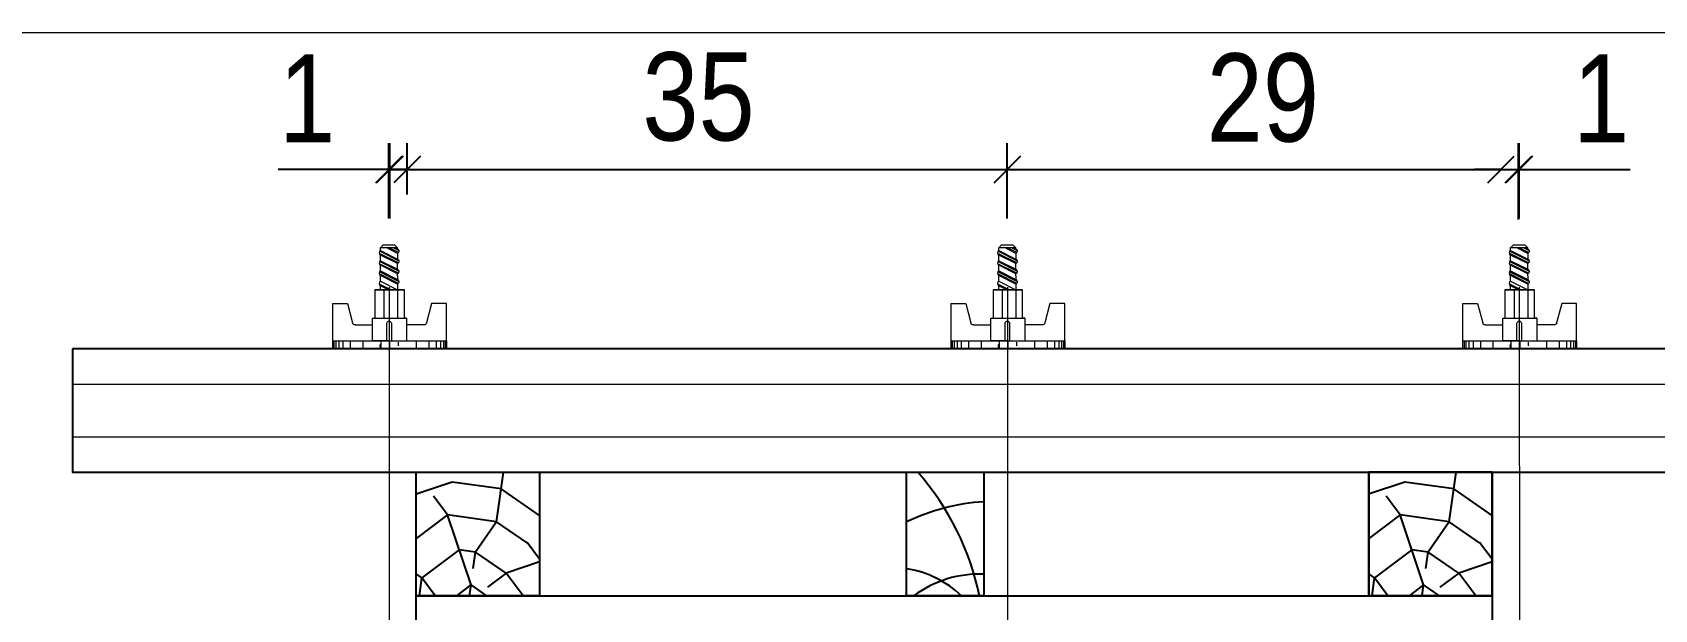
# Model space of a CAD drawing. Extents: x 2296 to 12463, y 760 to 16806.
# Drawn here: x 7778.2 to 7962.2, y 14011.6 to 14077.1 of the extents above; entities that cross this region are included whole.
import ezdxf

# ---------------------------------------------------------------- set-up
doc = ezdxf.new("R2010")
doc.units = 0
for name, color, linetype in [('1-2 PONTALETE', 7, 'Continuous'), ('COTA', 241, 'Continuous'), ('GRAVATA', 2, 'Continuous'), ('Painéis', 200, 'Continuous'), ('PONTALETE', 7, 'Continuous')]:
    doc.layers.add(name, color=color, linetype=linetype)
doc.layers.add('CARIMBO', color=255, linetype='Continuous', lineweight=9)
doc.layers.add('Hachura', color=251, linetype='Continuous', lineweight=9)
doc.styles.add('COTA TECNICA 2X', font='techl___.ttf', dxfattribs={"height": 10})
doc.dimstyles.new('SECAO PILAR', dxfattribs={"dimtxt": 10, "dimasz": 3, "dimexe": 3, "dimexo": 3, "dimgap": 3, "dimtad": 1, "dimdec": 1, "dimlfac": 0.5, "dimzin": 12, "dimdsep": 46, "dimtxsty": 'COTA TECNICA 2X', "dimblk1": 'OBLIQUE', "dimblk2": 'OBLIQUE', "dimsah": 1, "dimcen": 0.9, "dimclrd": 256, "dimclre": 256, "dimclrt": 256, "dimadec": 1, "dimazin": 3, "dimtfac": 1, "dimtdec": 1, "dimtmove": 0, "dimatfit": 3, "dimfxl": 1, "dimtolj": 1, "dimtzin": 12, "dimarcsym": 0})

# ---------------------------------------------------------------- blocks, each defined once
blk = doc.blocks.new('_Oblique')
at = {"color": 0, "linetype": 'ByBlock', "lineweight": -2}
blk.add_line((-0.5, -0.5), (0.5, 0.5), dxfattribs=at)
blk = doc.blocks.new('*D1668')
at = {"layer": 'COTA', "lineweight": -2, "transparency": 16777216}
for p, q in [((7818.68, 14055.98), (7818.68, 14064.53)), ((7820.75, 14058.69), (7820.75, 14064.53)), ((7818.68, 14061.53), (7806.1, 14061.53)), ((7820.75, 14061.53), (7818.68, 14061.53)), ((7820.75, 14061.53), (7823.75, 14061.53))]:
    blk.add_line(p, q, dxfattribs=at)
at = {"layer": 'Defpoints', "color": 0, "transparency": 16777216}
for p in [(7818.68, 14061.53), (7820.75, 14055.69), (7818.68, 14052.98)]:
    blk.add_point(p, dxfattribs=at)
at = {"layer": 'COTA', "lineweight": -2, "transparency": 16777216, "xscale": 3, "yscale": 3, "zscale": 3}
blk.add_blockref('_Oblique', (7818.68, 14061.53), dxfattribs=at)
at = {"layer": 'COTA', "lineweight": -2, "transparency": 16777216, "xscale": 3, "yscale": 3, "zscale": 3, "rotation": 180}
blk.add_blockref('_Oblique', (7820.75, 14061.53), dxfattribs=at)
at = {"layer": 'COTA', "transparency": 16777216, "insert": (7809.39, 14069.59), "char_height": 10, "attachment_point": 5, "style": 'COTA TECNICA 2X'}
blk.add_mtext('\\A1;1', dxfattribs=at)
blk = doc.blocks.new('*D1669')
at = {"layer": 'COTA', "lineweight": -2, "transparency": 16777216}
for p, q in [((7946.85, 14055.98), (7946.85, 14064.53)), ((7944.79, 14061.53), (7941.79, 14061.53)), ((7944.79, 14061.53), (7946.85, 14061.53)), ((7946.85, 14061.53), (7959.44, 14061.53))]:
    blk.add_line(p, q, dxfattribs=at)
at = {"layer": 'Defpoints', "color": 0, "transparency": 16777216}
for p in [(7944.79, 14061.53), (7946.85, 14061.53), (7946.85, 14052.98)]:
    blk.add_point(p, dxfattribs=at)
at = {"layer": 'COTA', "lineweight": -2, "transparency": 16777216, "xscale": 3, "yscale": 3, "zscale": 3}
blk.add_blockref('_Oblique', (7944.79, 14061.53), dxfattribs=at)
at = {"layer": 'COTA', "lineweight": -2, "transparency": 16777216, "xscale": 3, "yscale": 3, "zscale": 3, "rotation": 180}
blk.add_blockref('_Oblique', (7946.85, 14061.53), dxfattribs=at)
at = {"layer": 'COTA', "transparency": 16777216, "insert": (7956.15, 14069.59), "char_height": 10, "attachment_point": 5, "style": 'COTA TECNICA 2X'}
blk.add_mtext('\\A1;1', dxfattribs=at)
blk = doc.blocks.new('C')
at = {"layer": 'Hachura', "color": 0}
for p, q in [((0.461, 3.155), (-0.003, 3.155)), ((0.461, 3.05), (-0.003, 3.05)), ((0.461, 2.881), (-0.003, 2.881)), ((0, 3.224), (0, -3.224)), ((0.451, 3.224), (0, 3.224)), ((0.451, -3.225), (0.451, 3.224)), ((0.451, 3.224), (2.58, 3.224)), ((2.58, 3.224), (2.58, 2.385)), ((0.461, 2.65), (-0.003, 2.65)), ((0.461, 2.228), (-0.003, 2.228)), ((0, 2.747), (0, -1.16)), ((1.354, 1.939), (1.354, 0.965)), ((2.58, 2.385), (1.475, 2.094)), ((0.461, 1.512), (0, 1.512)), ((1.741, 0.966), (0.451, 0.966)), ((1.741, -0.968), (1.741, 0.966)), ((1.741, 0.966), (1.741, 0.838)), ((1.741, 0.966), (1.741, 0.838)), ((0.388, 0.487), (0.172, 0.487)), ((1.451, 0.101), (0.451, 0.101)), ((1.741, 0.838), (3.354, 0.838)), ((3.354, 0.451), (1.741, 0.451)), ((3.32, 0.838), (3.32, -0.839)), ((3.354, 0.838), (3.354, -0.839)), ((3.676, 0.451), (3.354, 0.451)), ((3.837, -0.517), (3.354, 0.451)), ((3.354, 0.064), (3.67, -0.57)), ((3.676, 0.451), (4.16, -0.517)), ((3.716, 0.5), (4.251, -0.57)), ((4.371, -0.553), (3.83, 0.53)), ((4.151, 0.451), (3.934, 0.451)), ((4.418, -0.517), (3.934, 0.451)), ((4.151, 0.451), (4.256, 0.451)), ((4.256, 0.451), (4.74, -0.517)), ((4.296, 0.5), (4.831, -0.57)), ((4.952, -0.553), (4.41, 0.53)), ((4.514, 0.451), (4.837, 0.451)), ((4.998, -0.517), (4.514, 0.451)), ((4.837, 0.451), (5.321, -0.517)), ((4.876, 0.5), (5.412, -0.57)), ((5.532, -0.553), (4.991, 0.53)), ((5.579, -0.517), (5.095, 0.451)), ((5.417, 0.451), (5.095, 0.451)), ((5.579, -0.517), (5.095, 0.451)), ((5.417, 0.451), (5.74, -0.194)), ((5.457, 0.5), (5.74, -0.065)), ((5.74, 0.193), (5.571, 0.53)), ((5.74, 0.322), (5.675, 0.451)), ((5.675, 0.451), (5.74, 0.451)), ((5.739, 0.45), (5.9, 0.288)), ((5.739, 0.45), (5.739, -0.518)), ((5.9, -0.356), (5.9, 0.288)), ((0.451, -0.004), (0, -0.004)), ((0.075, -0.481), (0.292, -0.481)), ((0.292, -0.481), (0.397, -0.481)), ((0.451, -0.001), (0.451, -0.968)), ((0.451, -0.157), (1.451, -0.157)), ((0.451, -0.646), (0.451, -0.323)), ((0.451, -3.225), (0.451, -0.646)), ((3.354, -0.323), (1.741, -0.323)), ((3.354, -0.839), (1.741, -0.839)), ((3.354, -0.065), (3.579, -0.517)), ((3.354, -0.517), (3.579, -0.517)), ((3.837, -0.517), (4.16, -0.517)), ((4.418, -0.517), (4.74, -0.517)), ((4.634, -0.517), (4.74, -0.517)), ((4.998, -0.517), (5.321, -0.517)), ((5.579, -0.517), (5.74, -0.517)), ((5.739, -0.518), (5.9, -0.356)), ((5.739, -0.518), (5.739, -0.518)), ((0.461, -1.521), (-0.003, -1.521)), ((0.451, -0.968), (1.741, -0.968)), ((1.354, -1.94), (1.354, -0.968)), ((0.461, -2.228), (-0.003, -2.228)), ((0.461, -2.65), (-0.003, -2.65)), ((2.58, -2.387), (1.475, -2.096)), ((2.58, -3.225), (2.58, -2.387)), ((0.461, -2.881), (-0.003, -2.881)), ((0.461, -3.05), (-0.003, -3.05)), ((0.461, -3.155), (-0.003, -3.155)), ((0, -3.224), (2.568, -3.224))]:
    blk.add_line(p, q, dxfattribs=at)
for centre, radius, start, end in [((1.516, 1.939), 0.161, 104.74356, 180), ((1.445, -0.028), 0.129, 272.69497, 87.30503), ((3.805, 0.389), 0.143, 25.56881, 154.43119), ((4.385, 0.389), 0.143, 25.56881, 154.43119), ((4.966, 0.389), 0.143, 25.56881, 154.43119), ((5.546, 0.389), 0.143, 25.56881, 154.43119), ((0.166, -0.366), 0.174, 221.74404, 317.85924), ((3.708, -0.4), 0.174, 222.14076, 318.25596), ((4.289, -0.4), 0.174, 222.14076, 318.25596), ((4.869, -0.4), 0.174, 222.14076, 318.25596), ((5.45, -0.4), 0.174, 222.14076, 318.25596), ((5.61, -0.401), 0.174, 317.85924, 318.25596), ((1.516, -1.94), 0.161, 180, 255.25644)]:
    blk.add_arc(centre, radius, start, end, dxfattribs=at)
blk = doc.blocks.new('*D1671')
at = {"layer": 'COTA', "lineweight": -2, "transparency": 16777216}
for p, q in [((7818.78, 14055.98), (7818.78, 14064.53)), ((7888.8, 14055.98), (7888.8, 14064.53)), ((7818.78, 14061.53), (7888.8, 14061.53))]:
    blk.add_line(p, q, dxfattribs=at)
at = {"layer": 'Defpoints', "color": 0, "transparency": 16777216}
for p in [(7888.8, 14061.53), (7818.78, 14052.98), (7888.8, 14052.98)]:
    blk.add_point(p, dxfattribs=at)
at = {"layer": 'COTA', "lineweight": -2, "transparency": 16777216, "xscale": 3, "yscale": 3, "zscale": 3, "rotation": 180}
blk.add_blockref('_Oblique', (7818.78, 14061.53), dxfattribs=at)
at = {"layer": 'COTA', "lineweight": -2, "transparency": 16777216, "xscale": 3, "yscale": 3, "zscale": 3}
blk.add_blockref('_Oblique', (7888.8, 14061.53), dxfattribs=at)
at = {"layer": 'COTA', "transparency": 16777216, "insert": (7853.79, 14069.75), "char_height": 10, "attachment_point": 5, "style": 'COTA TECNICA 2X'}
blk.add_mtext('\\A1;35', dxfattribs=at)
blk = doc.blocks.new('*D1672')
at = {"layer": 'COTA', "lineweight": -2, "transparency": 16777216}
for p, q in [((7888.8, 14055.98), (7888.8, 14064.53)), ((7946.78, 14055.84), (7946.78, 14064.53)), ((7888.8, 14061.53), (7946.78, 14061.53))]:
    blk.add_line(p, q, dxfattribs=at)
at = {"layer": 'Defpoints', "color": 0, "transparency": 16777216}
for p in [(7946.78, 14061.53), (7888.8, 14052.98), (7946.78, 14052.84)]:
    blk.add_point(p, dxfattribs=at)
at = {"layer": 'COTA', "lineweight": -2, "transparency": 16777216, "xscale": 3, "yscale": 3, "zscale": 3, "rotation": 180}
blk.add_blockref('_Oblique', (7888.8, 14061.53), dxfattribs=at)
at = {"layer": 'COTA', "lineweight": -2, "transparency": 16777216, "xscale": 3, "yscale": 3, "zscale": 3}
blk.add_blockref('_Oblique', (7946.78, 14061.53), dxfattribs=at)
at = {"layer": 'COTA', "transparency": 16777216, "insert": (7917.79, 14069.62), "char_height": 10, "attachment_point": 5, "style": 'COTA TECNICA 2X'}
blk.add_mtext('\\A1;29', dxfattribs=at)

msp = doc.modelspace()

# ---------------------------------------------------------------- hatches: boundary and pattern name
at = {"layer": 'PONTALETE'}
h = msp.add_hatch(dxfattribs=at)
h.set_pattern_fill('TRONCO', color=1, scale=37.5, angle=82, style=0, pattern_type=2)
h.set_pattern_definition([(82, (-3812.727, 15375.83), (-31.91606, 42.35404), [11.25, -26.25]), (82, (-3814.583, 15376.09), (-31.91606, 42.35404), [11.25, -26.25]), (82, (-3818.036, 15378.47), (-31.91606, 42.35404), [7.5, -30]), (82, (-3821.49, 15380.847), (-31.91606, 42.35404), [5.625, -31.875]), (82, (-3825.202, 15381.37), (-31.91606, 42.35404), [3.75, -33.75]), (82, (-3830.22, 15372.607), (-31.91606, 42.35404), [1.875, -9.375, 1.875, -24.375]), (82, (-3831.294, 15378.44), (-31.91606, 42.35404), [1.875, -15, 5.625, -15]), (82, (-3832.107, 15386.126), (-31.91606, 42.35404), [1.875, -1.875, 1.875, -31.875]), (82, (-3834.225, 15384.53), (-31.91606, 42.35404), [1.875, -35.625]), (82, (-3838.2, 15383.196), (-31.91606, 42.35404), [5.625, -31.875]), (82, (-3841.913, 15383.717), (-31.91606, 42.35404), [7.5, -30]), (82, (-3845.887, 15382.383), (-31.91606, 42.35404), [9.375, -11.25, 1.875, -15]), (172, (-3825.694, 15364.397), (-42.35404, -31.91606), [1.875, -3.75, 9.375, -22.5]), (172, (-3829.146, 15366.776), (-42.35404, -31.91606), [1.875, -1.875, 5.625, -28.125]), (172, (-3843.74, 15370.72), (-42.35404, -31.91606), [3.75, -33.75]), (172, (-3828.625, 15370.49), (-42.35404, -31.91606), [7.5, -11.25, 1.875, -16.875]), (172, (-3848.788, 15375.217), (-42.35404, -31.91606), [1.875, -35.625]), (172, (-3829.96, 15374.464), (-42.35404, -31.91606), [5.625, -31.875]), (172, (-3831.294, 15378.44), (-42.35404, -31.91606), [3.75, -33.75]), (172, (-3830.772, 15382.15), (-42.35404, -31.91606), [1.875, -5.625, 5.625, -24.375]), (172, (-3832.37, 15384.27), (-42.35404, -31.91606), [1.875, -35.625]), (172, (-3824.68, 15385.082), (-42.35404, -31.91606), [5.25, -32.25]), (172, (-3816.992, 15385.895), (-42.35404, -31.91606), [3.75, -33.75]), (172, (-3831.324, 15391.696), (-42.35404, -31.91606), [1.875, -35.625]), (172, (-3828.946, 15395.15), (-42.35404, -31.91606), [5.625, -31.875]), (172, (-3828.424, 15398.863), (-42.35404, -31.91606), [5.625, -31.875]), (127, (-3814.353, 15391.205), (-37.13505, 5.21899), [2.651625, -2.651625, 2.651625, -45.078134]), (127, (-3824.68, 15385.082), (-37.13505, 5.21899), [5.30325, -47.72976]), (127, (-3845.335, 15372.838), (-37.13505, 5.21899), [5.30325, -47.72976]), (127, (-3835.008, 15378.96), (-37.13505, 5.21899), [5.30325, -47.72976]), (127, (-3827.32, 15379.773), (-37.13505, 5.21899), [5.30325, -47.72976]), (127, (-3818.327, 15389.87), (-37.13505, 5.21899), [5.30325, -47.72976]), (127, (-3820.706, 15386.417), (-37.13505, 5.21899), [7.95495, -45.07806]), (127, (-3838.982, 15377.625), (-37.13505, 5.21899), [2.65162, -50.38138]), (127, (-3842.957, 15376.29), (-37.13505, 5.21899), [2.65162, -50.38138]), (127, (-3840.87, 15391.144), (-37.13505, 5.21899), [2.65162, -50.38138]), (127, (-3824.39, 15373.68), (-37.13505, 5.21899), [2.65162, -50.38138]), (127, (-3834.516, 15395.932), (-37.13505, 5.21899), [2.65162, -50.38138]), (127, (-3832.63, 15382.413), (-37.13505, 5.21899), [2.65162, -50.38138]), (127, (-3835.82, 15386.648), (-37.13505, 5.21899), [2.65162, -50.38138]), (217, (-3828.655, 15383.748), (-5.21899, -37.13505), [2.651625, -2.651625, 7.95495, -39.77481]), (217, (-3827.872, 15389.318), (-5.21899, -37.13505), [2.65162, -50.38138]), (217, (-3814.875, 15387.49), (-5.21899, -37.13505), [2.65162, -50.38138]), (217, (-3825.202, 15381.37), (-5.21899, -37.13505), [2.65162, -50.38138]), (217, (-3831.846, 15387.983), (-5.21899, -37.13505), [2.65162, -50.38138]), (217, (-3823.867, 15377.394), (-5.21899, -37.13505), [2.65162, -50.38138]), (217, (-3821.78, 15392.249), (-5.21899, -37.13505), [2.65162, -50.38138]), (217, (-3814.292, 15364.688), (-5.21899, -37.13505), [2.65162, -50.38138]), (217, (-3815.888, 15366.806), (-5.21899, -37.13505), [5.30325, -47.72976]), (217, (-3817.484, 15368.924), (-5.21899, -37.13505), [5.30325, -47.72976]), (217, (-3816.962, 15372.637), (-5.21899, -37.13505), [5.30325, -47.72976]), (217, (-3820.415, 15375.016), (-5.21899, -37.13505), [5.30325, -47.72976]), (217, (-3833.18, 15391.957), (-5.21899, -37.13505), [5.30325, -47.72976]), (217, (-3813.57, 15396.775), (-5.21899, -37.13505), [5.30325, -47.72976]), (217, (-3843.017, 15402.807), (-5.21899, -37.13505), [5.30325, -47.72976]), (217, (-3839.303, 15402.285), (-5.21899, -37.13505), [5.30325, -47.72976]), (217, (-3837.969, 15398.31), (-5.21899, -37.13505), [5.30325, -47.72976]), (217, (-3841.622, 15372.316), (-5.21899, -37.13505), [7.95495, -45.07806]), (217, (-3834.516, 15395.932), (-5.21899, -37.13505), [7.95495, -45.07806]), (108.56505, (-3848.527, 15377.073), (5.218991, 37.135053), [4.1925, -79.66005]), (108.56505, (-3829.96, 15374.464), (5.218991, 37.135053), [4.1925, -79.66005]), (108.56505, (-3840.578, 15379.743), (5.218991, 37.135053), [4.1925, -79.66005]), (108.56505, (-3813.018, 15387.23), (5.218991, 37.135053), [4.1925, -79.66005]), (108.56505, (-3816.992, 15385.895), (5.218991, 37.135053), [4.1925, -79.66005]), (108.56505, (-3825.985, 15375.799), (5.218991, 37.135053), [4.1925, -79.66005]), (108.56505, (-3844.552, 15378.408), (5.218991, 37.135053), [4.1925, -79.66005]), (108.56505, (-3831.846, 15387.983), (5.218991, 37.135053), [8.385, -75.46755]), (145.43495, (-3837.417, 15388.766), (-37.135053, 5.218991), [4.1925, -79.66005]), (145.43495, (-3825.493, 15392.77), (-37.135053, 5.218991), [4.1925, -79.66005]), (145.43495, (-3835.53, 15375.247), (-37.135053, 5.218991), [4.1925, -79.66005]), (145.43495, (-3838.43, 15368.08), (-37.135053, 5.218991), [4.1925, -79.66005]), (145.43495, (-3827.872, 15389.318), (-37.135053, 5.218991), [4.1925, -79.66005]), (145.43495, (-3828.394, 15385.604), (-37.135053, 5.218991), [4.1925, -79.66005]), (145.43495, (-3836.052, 15371.533), (-37.135053, 5.218991), [8.385, -75.46755]), (145.43495, (-3819.14, 15397.558), (-37.135053, 5.218991), [8.385, -75.46755]), (145.43495, (-3821.519, 15394.105), (-37.135053, 5.218991), [8.385, -75.46755]), (198.56505, (-3820.124, 15363.614), (-37.135053, 5.218991), [4.1925, -79.66005]), (198.56505, (-3840.548, 15366.485), (-37.135053, 5.218991), [4.1925, -79.66005]), (198.56505, (-3813.51, 15370.259), (-37.135053, 5.218991), [4.1925, -79.66005]), (198.56505, (-3847.453, 15371.242), (-37.135053, 5.218991), [4.1925, -79.66005]), (198.56505, (-3824.65, 15371.824), (-37.135053, 5.218991), [4.1925, -79.66005]), (198.56505, (-3827.32, 15379.773), (-37.135053, 5.218991), [4.1925, -79.66005]), (198.56505, (-3834.225, 15384.53), (-37.135053, 5.218991), [4.1925, -79.66005]), (198.56505, (-3821.72, 15365.732), (-37.135057, 5.219004), [4.1925, -79.66005]), (198.56505, (-3825.985, 15375.799), (-37.135053, 5.218991), [4.1925, -79.66005]), (198.56505, (-3820.706, 15386.417), (-37.135053, 5.218991), [4.1925, -79.66005]), (198.56505, (-3823.897, 15390.653), (-37.135053, 5.218991), [4.1925, -79.66005]), (198.56505, (-3833.994, 15399.645), (-37.135053, 5.218991), [4.1925, -79.66005]), (198.56505, (-3849.049, 15373.36), (-37.135053, 5.218991), [4.1925, -79.66005]), (198.56505, (-3847.975, 15367.529), (-37.135053, 5.218991), [8.385, -75.46755]), (198.56505, (-3821.198, 15369.446), (-37.135053, 5.218991), [8.385, -75.46755]), (235.43495, (-3816.41, 15363.092), (-5.218991, -37.135053), [4.1925, -79.66005]), (235.43495, (-3810.117, 15394.396), (-5.218991, -37.135053), [4.1925, -79.66005]), (235.43495, (-3828.946, 15395.149), (-5.218991, -37.135053), [4.1925, -79.66005]), (235.43495, (-3818.036, 15378.468), (-5.218991, -37.135053), [4.1925, -79.66005]), (235.43495, (-3814.583, 15376.09), (-5.218991, -37.135053), [4.1925, -79.66005]), (235.43495, (-3821.489, 15380.847), (-5.218991, -37.135053), [4.1925, -79.66005]), (235.43495, (-3842.204, 15395.119), (-5.218991, -37.135053), [4.1925, -79.66005]), (235.43495, (-3843.539, 15399.093), (-5.218991, -37.135053), [8.385, -75.46755])])
h.paths.add_polyline_path([(7821.75, 14013.18), (7835.75, 14013.18), (7835.75, 14027.18), (7821.75, 14027.18)])
h = msp.add_hatch(dxfattribs=at)
h.set_pattern_fill('TRONCO', color=1, scale=37.5, angle=82, style=0, pattern_type=2)
h.set_pattern_definition([(82, (-3704.69, 15375.83), (-31.91606, 42.35404), [11.25, -26.25]), (82, (-3706.547, 15376.09), (-31.91606, 42.35404), [11.25, -26.25]), (82, (-3710, 15378.47), (-31.91606, 42.35404), [7.5, -30]), (82, (-3713.45, 15380.847), (-31.91606, 42.35404), [5.625, -31.875]), (82, (-3717.165, 15381.37), (-31.91606, 42.35404), [3.75, -33.75]), (82, (-3722.184, 15372.607), (-31.91606, 42.35404), [1.875, -9.375, 1.875, -24.375]), (82, (-3723.257, 15378.44), (-31.91606, 42.35404), [1.875, -15, 5.625, -15]), (82, (-3724.07, 15386.126), (-31.91606, 42.35404), [1.875, -1.875, 1.875, -31.875]), (82, (-3726.188, 15384.53), (-31.91606, 42.35404), [1.875, -35.625]), (82, (-3730.163, 15383.196), (-31.91606, 42.35404), [5.625, -31.875]), (82, (-3733.876, 15383.717), (-31.91606, 42.35404), [7.5, -30]), (82, (-3737.85, 15382.383), (-31.91606, 42.35404), [9.375, -11.25, 1.875, -15]), (172, (-3717.657, 15364.397), (-42.35404, -31.91606), [1.875, -3.75, 9.375, -22.5]), (172, (-3721.11, 15366.776), (-42.35404, -31.91606), [1.875, -1.875, 5.625, -28.125]), (172, (-3735.703, 15370.72), (-42.35404, -31.91606), [3.75, -33.75]), (172, (-3720.588, 15370.49), (-42.35404, -31.91606), [7.5, -11.25, 1.875, -16.875]), (172, (-3740.75, 15375.217), (-42.35404, -31.91606), [1.875, -35.625]), (172, (-3721.923, 15374.464), (-42.35404, -31.91606), [5.625, -31.875]), (172, (-3723.257, 15378.44), (-42.35404, -31.91606), [3.75, -33.75]), (172, (-3722.736, 15382.15), (-42.35404, -31.91606), [1.875, -5.625, 5.625, -24.375]), (172, (-3724.33, 15384.27), (-42.35404, -31.91606), [1.875, -35.625]), (172, (-3716.643, 15385.082), (-42.35404, -31.91606), [5.25, -32.25]), (172, (-3708.955, 15385.895), (-42.35404, -31.91606), [3.75, -33.75]), (172, (-3723.288, 15391.696), (-42.35404, -31.91606), [1.875, -35.625]), (172, (-3720.91, 15395.15), (-42.35404, -31.91606), [5.625, -31.875]), (172, (-3720.387, 15398.863), (-42.35404, -31.91606), [5.625, -31.875]), (127, (-3706.316, 15391.205), (-37.13505, 5.21899), [2.651625, -2.651625, 2.651625, -45.078134]), (127, (-3716.643, 15385.082), (-37.13505, 5.21899), [5.30325, -47.72976]), (127, (-3737.299, 15372.838), (-37.13505, 5.21899), [5.30325, -47.72976]), (127, (-3726.97, 15378.96), (-37.13505, 5.21899), [5.30325, -47.72976]), (127, (-3719.283, 15379.773), (-37.13505, 5.21899), [5.30325, -47.72976]), (127, (-3710.29, 15389.87), (-37.13505, 5.21899), [5.30325, -47.72976]), (127, (-3712.67, 15386.417), (-37.13505, 5.21899), [7.95495, -45.07806]), (127, (-3730.945, 15377.625), (-37.13505, 5.21899), [2.65162, -50.38138]), (127, (-3734.92, 15376.29), (-37.13505, 5.21899), [2.65162, -50.38138]), (127, (-3732.832, 15391.144), (-37.13505, 5.21899), [2.65162, -50.38138]), (127, (-3716.352, 15373.68), (-37.13505, 5.21899), [2.65162, -50.38138]), (127, (-3726.48, 15395.932), (-37.13505, 5.21899), [2.65162, -50.38138]), (127, (-3724.592, 15382.413), (-37.13505, 5.21899), [2.65162, -50.38138]), (127, (-3727.784, 15386.648), (-37.13505, 5.21899), [2.65162, -50.38138]), (217, (-3720.618, 15383.748), (-5.21899, -37.13505), [2.651625, -2.651625, 7.95495, -39.77481]), (217, (-3719.835, 15389.318), (-5.21899, -37.13505), [2.65162, -50.38138]), (217, (-3706.838, 15387.49), (-5.21899, -37.13505), [2.65162, -50.38138]), (217, (-3717.165, 15381.37), (-5.21899, -37.13505), [2.65162, -50.38138]), (217, (-3723.81, 15387.983), (-5.21899, -37.13505), [2.65162, -50.38138]), (217, (-3715.83, 15377.394), (-5.21899, -37.13505), [2.65162, -50.38138]), (217, (-3713.743, 15392.249), (-5.21899, -37.13505), [2.65162, -50.38138]), (217, (-3706.256, 15364.688), (-5.21899, -37.13505), [2.65162, -50.38138]), (217, (-3707.851, 15366.806), (-5.21899, -37.13505), [5.30325, -47.72976]), (217, (-3709.447, 15368.924), (-5.21899, -37.13505), [5.30325, -47.72976]), (217, (-3708.925, 15372.637), (-5.21899, -37.13505), [5.30325, -47.72976]), (217, (-3712.378, 15375.016), (-5.21899, -37.13505), [5.30325, -47.72976]), (217, (-3725.144, 15391.957), (-5.21899, -37.13505), [5.30325, -47.72976]), (217, (-3705.533, 15396.775), (-5.21899, -37.13505), [5.30325, -47.72976]), (217, (-3734.98, 15402.807), (-5.21899, -37.13505), [5.30325, -47.72976]), (217, (-3731.267, 15402.285), (-5.21899, -37.13505), [5.30325, -47.72976]), (217, (-3729.932, 15398.31), (-5.21899, -37.13505), [5.30325, -47.72976]), (217, (-3733.585, 15372.316), (-5.21899, -37.13505), [7.95495, -45.07806]), (217, (-3726.48, 15395.932), (-5.21899, -37.13505), [7.95495, -45.07806]), (108.56505, (-3740.49, 15377.073), (5.218991, 37.135053), [4.1925, -79.66005]), (108.56505, (-3721.923, 15374.464), (5.218991, 37.135053), [4.1925, -79.66005]), (108.56505, (-3732.541, 15379.743), (5.218991, 37.135053), [4.1925, -79.66005]), (108.56505, (-3704.981, 15387.23), (5.218991, 37.135053), [4.1925, -79.66005]), (108.56505, (-3708.955, 15385.895), (5.218991, 37.135053), [4.1925, -79.66005]), (108.56505, (-3717.948, 15375.799), (5.218991, 37.135053), [4.1925, -79.66005]), (108.56505, (-3736.516, 15378.408), (5.218991, 37.135053), [4.1925, -79.66005]), (108.56505, (-3723.81, 15387.983), (5.218991, 37.135053), [8.385, -75.46755]), (145.43495, (-3729.38, 15388.766), (-37.135053, 5.218991), [4.1925, -79.66005]), (145.43495, (-3717.456, 15392.77), (-37.135053, 5.218991), [4.1925, -79.66005]), (145.43495, (-3727.493, 15375.247), (-37.135053, 5.218991), [4.1925, -79.66005]), (145.43495, (-3730.393, 15368.08), (-37.135053, 5.218991), [4.1925, -79.66005]), (145.43495, (-3719.835, 15389.318), (-37.135053, 5.218991), [4.1925, -79.66005]), (145.43495, (-3720.357, 15385.604), (-37.135053, 5.218991), [4.1925, -79.66005]), (145.43495, (-3728.015, 15371.533), (-37.135053, 5.218991), [8.385, -75.46755]), (145.43495, (-3711.103, 15397.558), (-37.135053, 5.218991), [8.385, -75.46755]), (145.43495, (-3713.482, 15394.105), (-37.135053, 5.218991), [8.385, -75.46755]), (198.56505, (-3712.087, 15363.614), (-37.135053, 5.218991), [4.1925, -79.66005]), (198.56505, (-3732.511, 15366.485), (-37.135053, 5.218991), [4.1925, -79.66005]), (198.56505, (-3705.473, 15370.259), (-37.135053, 5.218991), [4.1925, -79.66005]), (198.56505, (-3739.416, 15371.242), (-37.135053, 5.218991), [4.1925, -79.66005]), (198.56505, (-3716.613, 15371.824), (-37.135053, 5.218991), [4.1925, -79.66005]), (198.56505, (-3719.283, 15379.773), (-37.135053, 5.218991), [4.1925, -79.66005]), (198.56505, (-3726.188, 15384.53), (-37.135053, 5.218991), [4.1925, -79.66005]), (198.56505, (-3713.683, 15365.732), (-37.135057, 5.219004), [4.1925, -79.66005]), (198.56505, (-3717.948, 15375.799), (-37.135053, 5.218991), [4.1925, -79.66005]), (198.56505, (-3712.669, 15386.417), (-37.135053, 5.218991), [4.1925, -79.66005]), (198.56505, (-3715.86, 15390.653), (-37.135053, 5.218991), [4.1925, -79.66005]), (198.56505, (-3725.957, 15399.645), (-37.135053, 5.218991), [4.1925, -79.66005]), (198.56505, (-3741.012, 15373.36), (-37.135053, 5.218991), [4.1925, -79.66005]), (198.56505, (-3739.938, 15367.529), (-37.135053, 5.218991), [8.385, -75.46755]), (198.56505, (-3713.16, 15369.446), (-37.135053, 5.218991), [8.385, -75.46755]), (235.43495, (-3708.373, 15363.092), (-5.218991, -37.135053), [4.1925, -79.66005]), (235.43495, (-3702.08, 15394.396), (-5.218991, -37.135053), [4.1925, -79.66005]), (235.43495, (-3720.909, 15395.149), (-5.218991, -37.135053), [4.1925, -79.66005]), (235.43495, (-3710, 15378.468), (-5.218991, -37.135053), [4.1925, -79.66005]), (235.43495, (-3706.547, 15376.09), (-5.218991, -37.135053), [4.1925, -79.66005]), (235.43495, (-3713.452, 15380.847), (-5.218991, -37.135053), [4.1925, -79.66005]), (235.43495, (-3734.167, 15395.119), (-5.218991, -37.135053), [4.1925, -79.66005]), (235.43495, (-3735.502, 15399.093), (-5.218991, -37.135053), [8.385, -75.46755])])
h.paths.add_polyline_path([(7929.79, 14013.18), (7943.79, 14013.18), (7943.79, 14027.18), (7929.79, 14027.18)])

# ---------------------------------------------------------------- linework, layer by layer
at = {"layer": '1-2 PONTALETE', "color": 1}
for centre, radius, start, end in [((7887.58, 14000.57), 23.32, 93.5441, 115.9137), ((7875.54, 14004.65), 11.74, 46.6479, 80.9173), ((7885.6, 14003.31), 12.32, 87.4574, 126.7023)]:
    msp.add_arc(centre, radius, start, end, dxfattribs=at)
at = {"layer": 'CARIMBO', "color": 3}
msp.add_line((2295.89, 14077.07), (9625.18, 14077.07), dxfattribs=at)
at = {"layer": 'GRAVATA', "color": 1}
msp.add_lwpolyline([(7782.79, 14041.18), (7782.79, 14027.18), (7983.14, 14027.18), (7983.14, 14041.18)], close=True, dxfattribs=at)
at = {"layer": 'Hachura'}
for p, q in [((7818.75, 13908.35), (7818.74, 14048.18)), ((7888.87, 13908.35), (7888.86, 14048.18)), ((7946.92, 13908.35), (7946.91, 14048.18)), ((7782.79, 14037.18), (7983.14, 14037.18)), ((7983.14, 14031.18), (7782.79, 14031.18))]:
    msp.add_line(p, q, dxfattribs=at)
at = {"layer": 'Painéis'}
msp.add_lwpolyline([(7943.79, 14013.18), (7943.79, 14009.17), (7821.75, 14009.17), (7821.75, 14013.18)], close=True, dxfattribs=at)
at = {"layer": 'PONTALETE', "color": 1}
for points in [[(7821.75, 14027.18), (7835.75, 14027.18), (7835.75, 14013.18), (7821.75, 14013.18)], [(7877.39, 14027.18), (7886.14, 14027.18), (7886.14, 14013.18), (7877.39, 14013.18)], [(7929.79, 14027.18), (7943.79, 14027.18), (7943.79, 14013.18), (7929.79, 14013.18)]]:
    msp.add_lwpolyline(points, close=True, dxfattribs=at)
at = {"layer": 'PONTALETE', "color": 40}
msp.add_lwpolyline([(7943.79, 14027.18), (7929.79, 14027.18), (7929.79, 14013.18), (7943.79, 14013.18)], close=True, dxfattribs=at)
at = {"layer": 'PONTALETE', "color": 1}
msp.add_arc((7855.84, 14007.05), 30.42, 11.6357, 41.4455, dxfattribs=at)

# ---------------------------------------------------------------- block references
at = {"layer": 'Hachura', "linetype": 'Continuous', "xscale": -2, "yscale": 2, "zscale": 2, "rotation": 270}
for p in [(7818.75, 14041.18), (7888.87, 14041.18), (7946.92, 14041.18)]:
    msp.add_blockref('C', p, dxfattribs=at)

# ---------------------------------------------------------------- dimensions: what is measured, and where the dimension line sits
at = {"layer": 'COTA'}
for base, p1, p2, picture, middle in [((7818.68, 14061.53), (7820.75, 14055.69), (7818.68, 14052.98), '*D1668', (7809.39, 14069.59)), ((7888.8, 14061.53), (7818.78, 14052.98), (7888.8, 14052.98), '*D1671', (7853.79, 14069.75)), ((7946.78, 14061.53), (7888.8, 14052.98), (7946.78, 14052.84), '*D1672', (7917.79, 14069.62)), ((7946.85, 14061.53), (7944.79, 14061.53), (7946.85, 14052.98), '*D1669', (7956.15, 14069.59))]:
    dim = msp.add_linear_dim(base=base, p1=p1, p2=p2, dimstyle='SECAO PILAR', dxfattribs=at)
    dim.commit()
    dim.dimension.update_dxf_attribs({"geometry": picture, "text_midpoint": middle})

doc.saveas('drawing.dxf')
